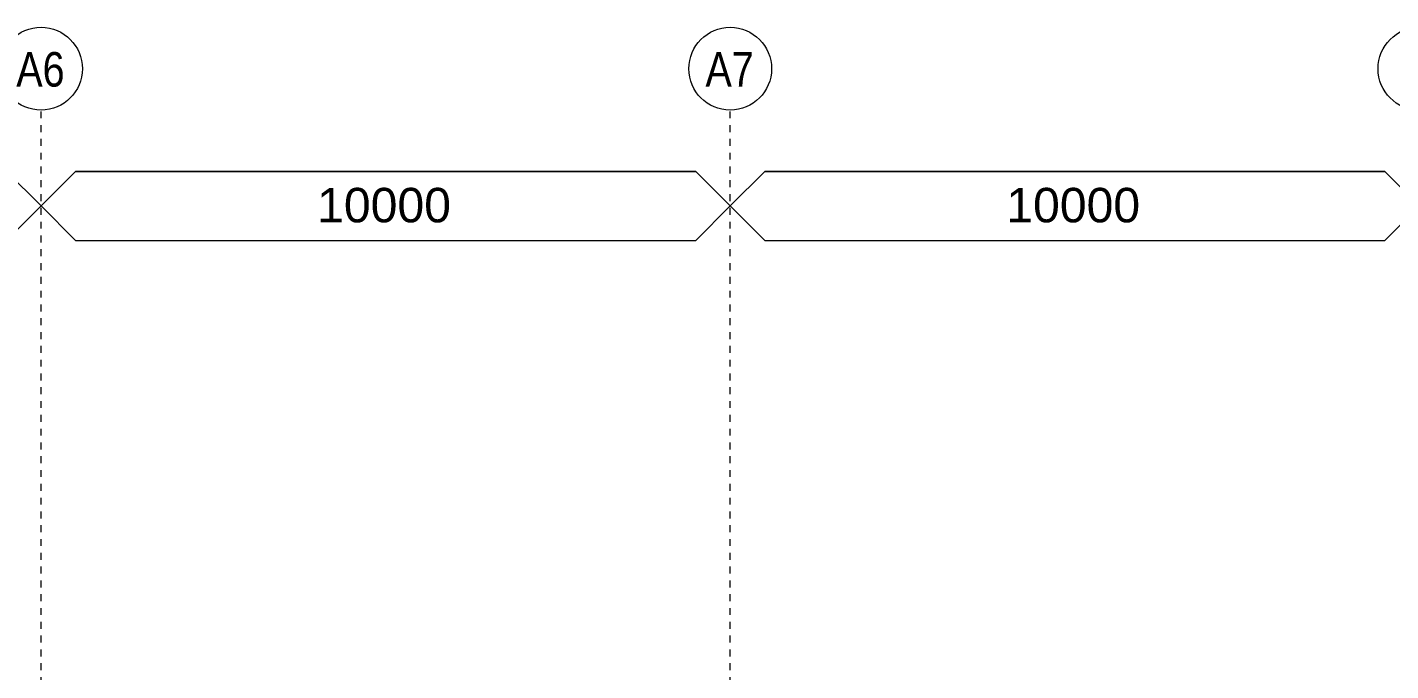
# Model space of a CAD drawing. Header units: metres. Extents: x -2362 to -2010, y -1 to 30.
# Drawn here: x -2214.21 to -2194.43, y 18.02 to 27.34 of the extents above; entities that cross this region are included whole.
import ezdxf

# ---------------------------------------------------------------- set-up
doc = ezdxf.new("R2010")
doc.units = ezdxf.units.M
doc.linetypes.add('Grid Line', pattern=[0.021, 0.012, -0.003, 0.003, -0.003])
for name, color, linetype, lineweight in [('A-ANNO-NOTE', 131, 'Continuous', 5), ('A-DETL-GENF', 92, 'Continuous', 5), ('S-GRID', 1, 'Continuous', 5), ('S-GRID-IDEN', 1, 'Continuous', 5)]:
    doc.layers.add(name, color=color, linetype=linetype, lineweight=lineweight)
doc.styles.add('Arial', font='arial.ttf', dxfattribs={"height": 0.5})
doc.styles.add('Arial Narrow', font='ARIALN.TTF', dxfattribs={"height": 0.5})

# ---------------------------------------------------------------- blocks, each defined once
blk = doc.blocks.new('Dimension - Grids _2D_ - 1-200-1063973-SOUTH EAST - PART A')
at = {"layer": 'A-DETL-GENF'}
for p, q in [((-1014.351, 25.253), (-1014.851, 24.753)), ((-1014.851, 24.753), (-1014.351, 25.253)), ((-1004.951, 25.253), (-1014.351, 25.253)), ((-1014.351, 25.253), (-1004.951, 25.253)), ((-1004.451, 24.753), (-1004.951, 25.253)), ((-1004.451, 24.753), (-1004.951, 25.253)), ((-1014.851, 24.753), (-1014.351, 24.253)), ((-1014.851, 24.753), (-1014.351, 24.253)), ((-1004.951, 24.253), (-1004.451, 24.753)), ((-1004.451, 24.753), (-1004.951, 24.253)), ((-1014.351, 24.253), (-1004.951, 24.253)), ((-1014.351, 24.253), (-1004.951, 24.253))]:
    blk.add_line(p, q, dxfattribs=at)
blk = doc.blocks.new('Dimension - Grids _2D_ - 1-200-1063965-SOUTH EAST - PART A')
at = {"layer": 'A-DETL-GENF'}
for p, q in [((-972.751, 25.253), (-973.251, 24.753)), ((-973.251, 24.753), (-972.751, 25.253)), ((-963.751, 25.253), (-972.751, 25.253)), ((-972.751, 25.253), (-963.751, 25.253)), ((-963.251, 24.753), (-963.751, 25.253)), ((-963.251, 24.753), (-963.751, 25.253)), ((-973.251, 24.753), (-972.751, 24.253)), ((-973.251, 24.753), (-972.751, 24.253)), ((-963.751, 24.253), (-963.251, 24.753)), ((-963.251, 24.753), (-963.751, 24.253)), ((-972.751, 24.253), (-963.751, 24.253)), ((-972.751, 24.253), (-963.751, 24.253))]:
    blk.add_line(p, q, dxfattribs=at)
blk = doc.blocks.new('Grid - A1-3055139-SOUTH EAST - PART A')
at = {"layer": 'S-GRID-IDEN'}
blk.add_circle((-1014.851, 26.743), 0.6, dxfattribs=at)

msp = doc.modelspace()

# ---------------------------------------------------------------- linework, layer by layer
at = {"layer": 'S-GRID', "linetype": 'Grid Line'}
for p, q in [((-2214.015, 0.225), (-2214.015, 26.143)), ((-2204.015, 0.225), (-2204.015, 26.143))]:
    msp.add_line(p, q, dxfattribs=at)

# ---------------------------------------------------------------- block references
at = {"layer": 'A-DETL-GENF'}
for name, p in [('Dimension - Grids _2D_ - 1-200-1063973-SOUTH EAST - PART A', (-1209.564, 0)), ('Dimension - Grids _2D_ - 1-200-1063965-SOUTH EAST - PART A', (-1240.764, 0)), ('Dimension - Grids _2D_ - 1-200-1063965-SOUTH EAST - PART A', (-1230.764, 0))]:
    msp.add_blockref(name, p, dxfattribs=at)
at = {"layer": 'S-GRID-IDEN'}
for p in [(-1199.164, 0), (-1189.164, 0), (-1179.164, 0)]:
    msp.add_blockref('Grid - A1-3055139-SOUTH EAST - PART A', p, dxfattribs=at)

# ---------------------------------------------------------------- texts
at = {"layer": 'A-ANNO-NOTE', "char_height": 0.5, "width": 2.32489, "attachment_point": 1, "style": 'Arial'}
for insert in [(-2210.009, 25.016), (-2200.009, 25.016)]:
    msp.add_mtext('10000', dxfattribs=dict(at, insert=insert))
at = {"layer": 'S-GRID-IDEN', "char_height": 0.5, "width": 0.84979, "attachment_point": 1, "style": 'Arial Narrow'}
for s, insert in [('A6', (-2214.374, 26.984)), ('A7', (-2204.374, 26.984))]:
    msp.add_mtext(s, dxfattribs=dict(at, insert=insert))

doc.saveas('drawing.dxf')
